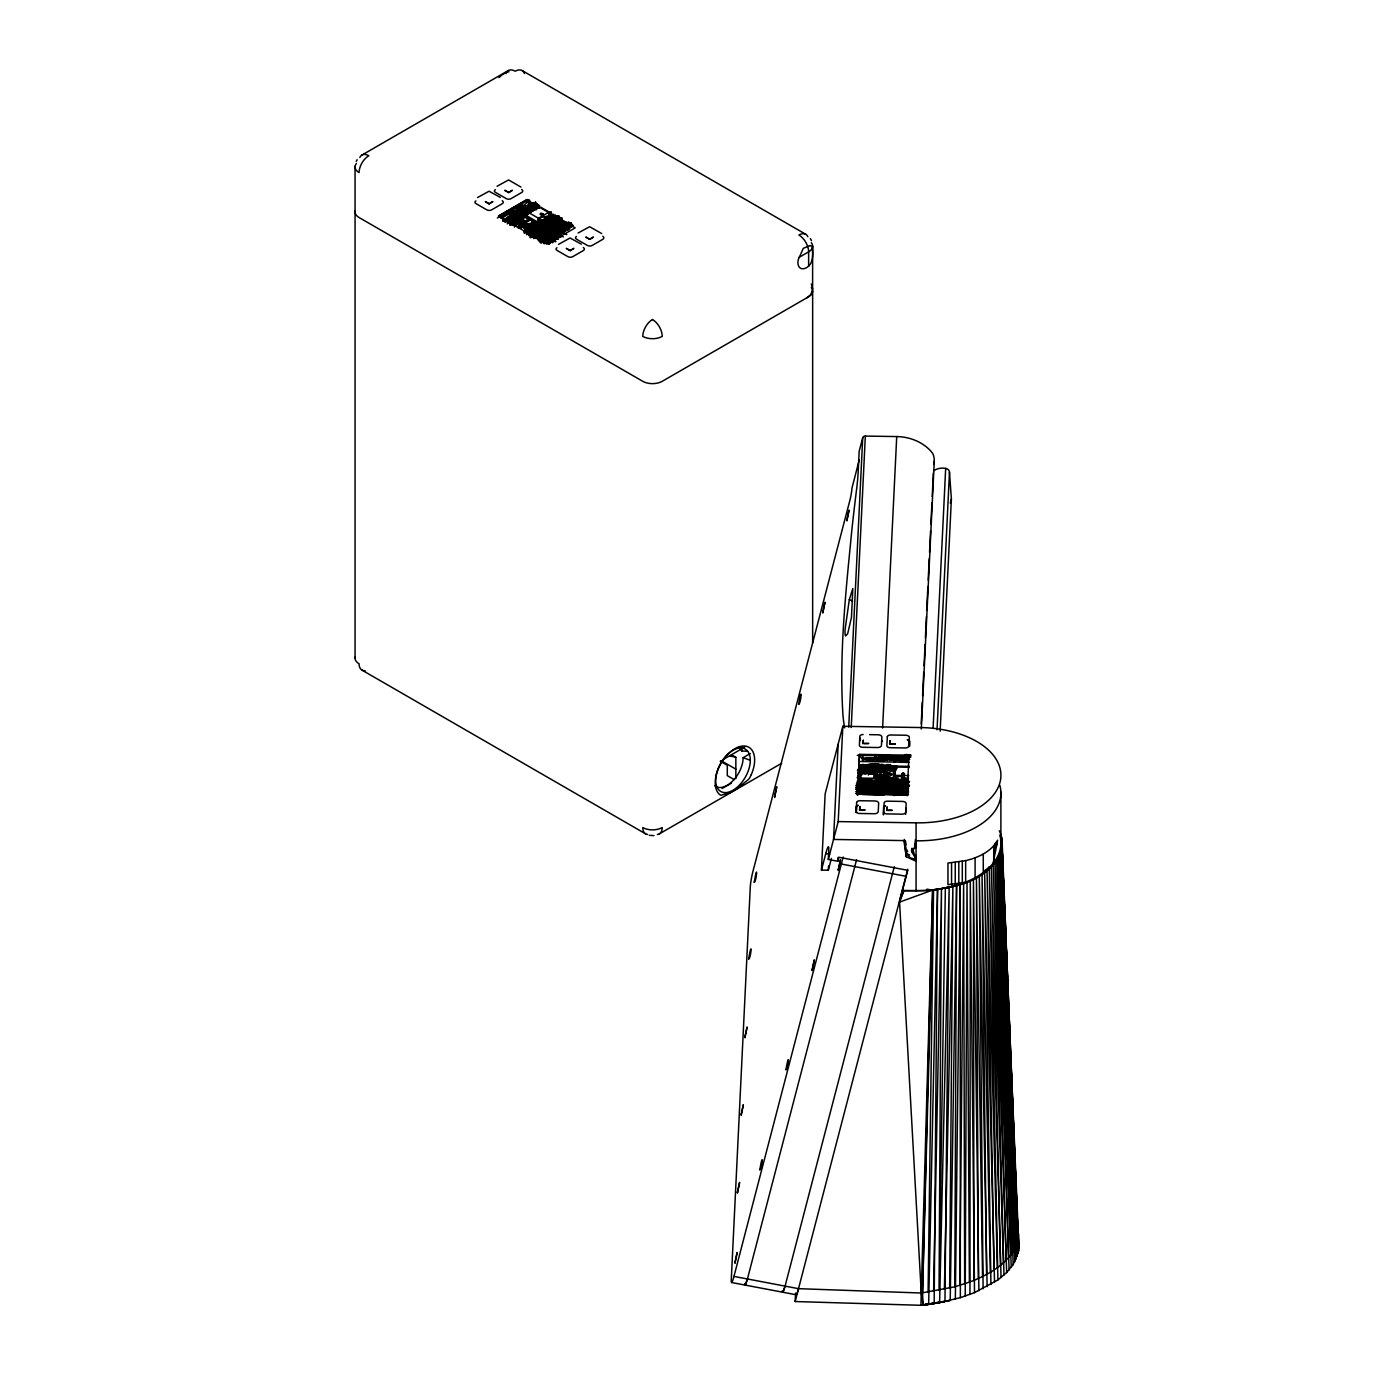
<?xml version="1.0" encoding="UTF-8"?>
<svg xmlns="http://www.w3.org/2000/svg" width="1374" height="1374" viewBox="0 0 1374 1374"><rect width="100%" height="100%" fill="white"/><g stroke="black" fill="none" stroke-linecap="round" stroke-linejoin="round"><path stroke-width="1.5" d="M549.274 216.285L538.436 222.502L538.436 218.243L549.136 212.06L551.077 215.237L550.699 216.989L538.436 222.502L538.041 224.305L526.328 217.539L528.269 212.369L538.436 218.243L549.274 215.666M550.665 211.854L550.665 217.298L533.146 227.5L533.112 226.607L535.534 225.199L539.261 227.363L536.942 229.716L539.329 228.307L537.869 227.912M551.335 215.598L551.352 211.974M559.665 217.384L559.647 223.773L534.108 238.286M735.846 778.663L735.846 757.263L731.466 754.738M860.055 775.571L859.969 782.304L860.261 773.218L875.633 773.459L875.496 781.823M795.58 1293.089L795.168 1301.539L920.924 1305.3L939.61 1302.707L960.357 1297.64L960.151 884.719C982.736 878.948 1011.35 856.912 999.345 830.789M513.275 223.928L515.044 225.027M560.901 219.514L560.884 224.082L542.112 234.902L539.501 234.902L541.219 233.803M562.138 221.661L562.121 224.374C556.247 231.072 537.56 235.366 534.039 238.063M969.941 1294.411L970.284 880.889L974.51 1292.625L960.357 1297.64M513.928 224.065L512.794 224.512L513.979 223.447M524.559 224.477C524.92 224.993 521.244 218.775 521.57 219.153C532.786 231.382 516.092 218.432 512.88 225.078M532.683 224.924L531.635 226.057L530.433 225.405L532.683 225.147M886.282 773.012L895.659 769.749L879.034 770.11L881.971 769.406C891.554 771.759 882.383 782.665 883.722 769.423L884.822 769.44L884.701 775.468L877.007 771.93L884.701 771.879L884.822 769.44L883.722 769.423L876.011 769.303L877.127 769.32L877.007 771.862L877.127 769.32L876.028 769.303L875.908 775.331C879.875 774.764 873.967 770.866 877.127 769.32M859.214 460.032L851.983 488.062A9.463 0.927 -79.3 0 1 849.75 500.909L752.9 871.545A11.267 1.099 -79.3 0 0 750.29 886.831L731.226 1280.74A15.062 1.477 -79.3 0 0 733.956 1276.412L798.534 1288.675L921.267 1293.02L954.793 1286.82L956.579 885.801L960.151 884.719L955.342 1299.083M533.095 231.158C542.026 227.586 524.593 234.559 532.099 227.826L535.345 229.767M885.921 775.64L874.757 776.293L877.574 776.327L878.175 775.142L874.259 775.091L875.066 772.686M965.218 1296.077L967.021 882.263L969.391 1282.131L954.793 1286.82M868.334 775.056L869.553 769.217L860.742 769.079L860.639 775.091L860.622 771.621C872.421 776.07 866.221 765.85 876.509 768.942L869.519 768.856L869.072 769.955L876.698 770.385L875.856 768.564L876.749 767.293L876.681 770.299L870.103 771.192M876.681 770.161L875.925 767.31L879.497 769.011L894.285 769.096M884.1 780.466L886.951 780.501L871.683 781.789L895.865 779.522L881.627 780.415L889.94 780.552L889.613 782.132L908.523 782.493L871.734 781.943M886.642 783.815L889.923 783.97L886.642 783.747L889.94 783.815L890.043 781.566M930.473 890.146L932.207 889.768C937.824 889.631 956.51 886.058 965.664 882.125A82.543 47.661 0 0 0 991.976 864.641L993.728 862.529A82.543 47.661 0 0 0 999.757 835.083M932.207 890.06L936.175 889.339M936.175 889.613L951.564 886.522M951.564 886.711L964.17 882.572L962.298 883.413A82.543 47.661 0 0 1 947.82 887.587L947.82 887.398M958.812 884.616L955.239 885.715M513.017 222.176L513.584 220.183L515.095 221.111L515.095 222.794L512.536 224.288L510.458 223.756L510.458 221.97L512.554 222.519C511.506 227.071 518.187 220.269 511.935 224.615L511.042 221.626L515.095 222.794M560.283 223.962L560.334 217.504M869.433 771.656L860.622 771.621L868.334 771.776L860.622 771.621L860.742 769.079L869.553 769.217C864.555 772.016 875.152 773.184 877.351 770.848M861.395 775.279C851.674 774.18 874.036 765.782 866.135 764.717L865.895 770.11L870.292 770.196L870.36 767.207L869.553 772.686M886.762 780.312L890.06 780.243L889.94 782.888L886.642 782.94L895.006 784.107C899.815 777.959 897.703 791.252 894.989 784.502C891.52 785.344 879.12 784.314 881.026 784.193L884.324 784.245L884.324 783.232L857.359 782.733M889.734 785.018L886.316 784.588L886.574 783.472L889.905 783.386L889.905 784.262L886.608 783.335L889.905 783.3L886.711 780.587L889.94 780.552M894.526 795.58L895.401 778.732L895.556 785.636L897.617 785.67L898.115 778.783L897.737 781.085M920.924 1305.266L939.61 1302.707L949.159 887.638L944.951 1301.625L920.924 1305.266L934.165 1303.651L937.532 889.596L956.579 885.801L950.207 1300.422L920.924 1305.3L932.637 890.094L937.532 889.596L928.652 1304.476L920.924 1305.266L950.207 1300.422M949.657 1288.142L952.903 886.78L944.402 1289.344M959.791 1285.36L963.638 883.551L964.668 1283.797M895.625 782.167L895.831 776.757M895.556 785.636L895.659 782.596M908.162 782.356L908.214 780.14M907.939 778.938L908.094 785.825L908.197 782.785M870.292 770.161L866.719 770.11L866.771 767.259C873.555 765.627 864.796 770.728 865.946 767.139L866.719 768.444L869.467 768.495L870.36 767.207L869.227 770.196L871.992 769.217L869.107 769.2M874.86 770.385L876.698 770.385L875.856 768.564L879.497 767.327L880.27 770.333L880.322 769.062M877.007 771.93L883.602 771.879L875.908 771.741L884.701 771.879L884.701 775.468L875.908 775.348L883.602 775.314M528.389 200.175L528.612 212.111M556.934 216.13L552.571 217.985L552.76 214.258M886.762 780.209C896.398 782.201 881.387 778.457 886.625 784.142M928.103 1292.195L933.547 890.026L922.538 1292.882L923.088 1305.163L921.267 1293.02L899.558 902.1L903.852 890.747L926.677 890.455L926.986 889.167L932.379 890.197L926.711 890.3M542.764 214.567L541.631 214.911C537.286 213.022 545.392 212.712 542.146 214.859C537.612 213.451 544.156 214.018 542.988 213.743M870.292 770.196L870.36 767.207L866.719 769.99L865.946 768.839M945.346 888.411L939.06 1290.426L941.465 889.064L933.616 1291.371M879.497 767.448L876.749 767.431L880.322 767.362L880.27 768.547L875.856 768.478L875.925 767.31L876.749 769.062L874.688 768.908L876.509 768.942M883.722 769.474L877.11 769.492L884.822 769.44L876.028 769.354M527.805 221.197C524.318 218.483 525.074 224.117 526.723 221.695M562.808 221.781L562.756 224.563L542.644 236.122C532.58 235.933 538.247 236.672 539.415 234.027C535.826 232.704 540.102 232.773 538.368 232M869.536 767.19L866.771 767.259M897.617 785.67L897.892 776.791M879.446 768.53L880.322 767.362L876.681 768.616L879.446 770.196M884.461 780.312L884.324 784.245L881.026 784.193L881.181 780.982C891.795 781.84 873.417 780.604 884.478 780.243L884.478 781.205M881.541 782.046C877.316 779.402 890.61 781.274 881.181 780.192M884.822 772.927L883.722 772.944M922.538 1292.882L932.637 890.094L899.558 902.1M869.089 771.072L876.99 771.192L868.969 771.089L869.107 770.093L877.11 770.075M876.2 771.844L868.712 771.243L874.242 771.158L874.259 769.251M886.488 782.167L886.23 783.008L886.282 782.098M891.091 768.392L892.756 767.654L893.203 768.684A2.576 1.494 0 0 1 891.451 768.65L892.688 768.513M881.919 770.127C884.169 760.509 868.299 764.27 864.04 765.455C860.948 770.505 870.446 770.728 864.246 769.852M812.652 246.238L812.601 289.983L810.815 294.603L806.693 297.918M869.862 774.249L875.633 773.459L875.393 778.302L860.038 778.062L859.677 781.858L859.849 776.379L859.506 781.669M895.59 783.695L897.703 783.627M898.167 785.98L895.127 786.065L907.51 785.31M895.59 769.99L891.039 768.959L892.602 769.938M512.536 224.288C516.967 224.563 512.622 217.212 512.966 222.21C517.912 219.771 512.382 225.439 515.868 224.563M858.939 783.094L881.009 783.42L881.146 780.535L884.358 780.501M831.407 858.475L828.316 870.223L821.446 870.12L825.139 793.88L842.829 726.296L920.666 727.55A82.543 47.661 0 0 1 1000.89 776.516A82.543 47.661 0 0 1 916.063 822.837L838.209 821.583L828.316 859.437L837.865 861.258L838.896 857.256L907.785 870.326L900.107 899.043M828.316 859.437L828.78 849.905A16.505 1.614 -79.2 0 0 825.791 853.512L821.446 870.12M828.316 870.223L828.539 865.929M838.157 744.158L833.537 839.445L904.831 840.596L906.393 851.811A10.769 8.794 2.8 0 0 911.134 858.2L914.775 859.059L915.393 855.006M838.209 821.583L842.829 726.296M837.865 861.258L838.037 857.445M848.72 727.104L862.717 437.756A2.662 2.181 2.8 0 1 865.328 436.073L896.724 436.571A42.525 34.711 2.8 0 1 932.688 453.386A23.547 19.219 2.8 0 1 933.788 464.395M851.227 727.55L865.328 436.073M855.83 812.36L856.088 807.019A3.744 2.164 0 0 1 858.046 805.181M856.414 812.481L856.689 807.139A3.401 1.958 0 0 1 858.08 805.611M857.033 794.189L857.204 790.359M908.987 756.061L908.987 755.168L859.489 754.36L857.428 795.082L857.565 794.069L907.063 794.859M857.84 795.031L859.489 754.36M859.763 776.413L859.592 781.823L860.261 773.218L866.032 774.197M861.859 769.096L860.742 769.062L861.859 769.096L861.738 775.073M893.083 756.404L863.559 758.774L863.49 759.959L862.116 759.942M871.597 782.218L858.183 781.72L861.069 780.14M866.582 758.809L866.513 760.011L883.465 760.354A6.99 4.036 0 0 0 888.686 758.465L888.944 758.379A7.282 4.208 0 0 0 894.199 760.526L895.024 760.578M867.904 760.028L867.286 758.122L862.202 758.585M868.523 784.52C866.736 785.567 868.677 783.025 868.282 784.898M869.673 771.587C869.364 770.127 872.593 774.369 877.66 770.694L870.206 771.278M869.914 768.032L869.536 768.959M856.964 789.019L874.894 788.796L869.708 787.8L874.98 787.268M907.853 792.661L878.467 792.197C877.539 791.561 871.168 786.529 870.292 789.5A2.679 1.546 0 0 1 868.368 788.332L870.446 786.426L875.496 786.529M870.618 788.745L856.844 789.019C880.322 788.882 880.803 787.319 889.442 789.054M870.704 785.876L871.751 790.153M908.197 787.182L872.232 786.873C869.811 792.214 888.325 785.773 868.883 788.813M873.83 782.218L858.355 782.751M874.929 758.946L875.083 755.528M874.207 785.619L875.238 790.205M875.616 758.963L875.788 755.545M860.261 773.218L859.815 780.655L875.599 780.896L875.633 773.459M876.784 758.98L876.715 760.372L884.684 760.492M881.232 779.642L878.862 780.02L878.913 778.869A2.009 1.168 0 0 0 877.471 777.787L877.488 780.003L894.457 780.398L894.319 769.474A2.078 1.202 0 0 1 895.968 768.564L883.293 769.062L883.568 764.494M877.368 786.787C877.385 783.901 879.583 788.676 878.398 785.688M878.69 789.5L877.625 788.831L908.128 790.394M879.583 774.575L877.574 776.327M882.606 728.065L896.724 436.571M880.854 786.838L881.198 785.722L893.547 785.842A1.992 1.151 0 0 0 894.594 786.821L884.238 786.667M881.953 769.492L895.659 769.749M897.016 768.221L864.71 768.753L877.952 766.864L879.12 765.163L882.194 764.545L882.074 766.898L864.71 768.753L873.022 766.761L896.552 767.053L882.074 766.898L894.886 766.314M883.619 779.144L882.142 779.127L884.495 779.298L884.598 778.354L882.606 779.298L882.297 778.302M881.868 786.048L881.953 784.966M884.255 777.718L882.056 778.01L884.65 777.804L882.177 777.134L883.551 777.134M883.534 777.375L882.142 777.856L884.633 778.423M883.259 814.593L883.602 807.448A3.744 2.164 0 0 1 885.148 805.765M857.187 782.905L884.616 783.764L883.877 784.983L857.273 785.086L883.877 784.983M907.802 790.067L884.392 788.848M884.701 785.773C883.259 786.958 886.814 787.027 885.388 785.791M883.568 814.696L884.117 802.983A3.229 1.855 0 0 1 887.432 801.179L902.46 801.42A3.813 2.198 0 0 1 906.153 803.687L905.758 812.068A3.727 2.147 0 0 1 901.928 814.164L887.02 813.923A3.418 1.975 0 0 1 883.688 811.897M857.239 787.628L869.708 787.8L855.882 787.508L888.549 787.714L888.875 788.796L889.94 787.474L887.106 789.019L906.651 787.972L887.192 787.422L887.106 789.019L907.51 789.277L884.633 789.311L907.63 789.672M887.467 760.475L888.892 759.032M887.449 757.641L888.755 757.04L886.505 757.675L886.213 756.748L888.154 757.744M887.844 786.958L888.171 786.151M888.841 777.581C892.138 778.783 885.646 776.619 888.428 777.564C885.56 779.092 890.507 777.22 887.484 778.268M888.858 786.151L889.218 786.976M889.51 779.127L887.381 779.47L887.364 778.508L889.321 779.522M887.449 778.062L889.579 777.581M889.631 773.596L888.377 773.425C889.425 772.549 889.682 775.468 888.308 774.489L889.476 774.421M890.472 773.596C890.455 772.411 892.516 775.056 890.215 774.541L891.554 773.648M891.056 759.204L891.005 760.389L889.631 760.372C888.892 757.126 896.398 757.332 895.401 760.457M908.266 789.81L889.854 789.037L889.94 787.474L888.926 787.766M891.056 768.049L892.705 767.894M908.54 788.178L872.232 786.873L906.892 787.268L857.256 786.667M893.924 762.433L893.993 761.23L895.367 761.849M894.079 759.255L894.027 760.44L908.283 760.784M894.457 781.548C891.966 772.463 894.646 761.969 894.371 781.6M908.214 781.256L894.131 780.982L894.594 769.577L895.934 767.07L909.176 767.293M894.131 780.982L894.594 769.577M894.113 795.494L895.109 774.833M898.115 778.783L898.064 781.085L895.676 781.067M899.901 782.476L899.609 785.928A1.992 1.151 0 0 1 898.476 786.89M901.104 762.536L901.258 759.358M902.426 759.375L902.598 755.958M904.367 780.672C905.844 777.701 899.936 783.214 902.1 776.86M901.636 780.621L901.67 778.835M903.113 759.393L903.285 755.975M904.144 762.587L904.281 759.41L863.559 758.774L893.34 756.421M904.075 780.003L904.161 776.894M904.401 778.886L901.636 779.505M904.521 774.129C900.52 771.501 903.457 775.915 903.92 774.627L902.186 774.266M905.758 762.501L906.153 754.412M906.445 762.587L906.823 754.515M906.136 785.275L909.571 785.327L898.235 785.842L906.205 783.695L906.067 782.579M908.643 745.876L908.849 741.685A3.693 2.13 0 0 0 907.475 739.985M905.603 814.404L905.895 808.118M907.063 795.769L908.987 755.168M909.691 746.168L909.88 741.977A4.328 2.508 0 0 0 907.321 739.624M908.283 780.071L908.369 776.945M916.218 858.029L916.063 861.206L906.273 856.758L904.35 839.428M915.239 858.235C915.445 854.697 909.64 852.962 912.027 848.256L912.508 850.214M913.71 855.143L913.865 851.914M911.872 851.485L914.655 847.277L915.393 839.617M914.655 847.277L915.393 843.791M921.233 723.737L922.28 702.303M922.589 695.862L923.723 672.298M924.049 665.858L925.08 644.423M925.389 638L926.419 616.565M926.729 610.142L927.879 586.561M928.189 580.137L929.219 558.703M929.545 552.262L930.576 530.828M930.885 524.404L931.916 502.97M932.225 496.546L933.375 472.965M921.319 728.993L934.286 461.08M916.218 840.94L916.063 847.449A5.462 4.448 2.8 0 0 912.714 851.502A5.462 4.448 2.8 0 0 916.063 855.659M933.101 728.151L945.673 468.397A13.809 11.267 2.8 0 0 933.839 470.664M937.034 729.714L949.486 472.106A4.843 3.95 2.8 0 0 945.673 468.397M940.142 731.071L951.375 499.002L949.486 472.106M564.474 224.769L564.542 223.636M907.836 760.904L908.162 754.91M899.764 761.849L901.104 758.414M879.137 769.217L879.257 766.881M858.286 777.117L858.836 769.406L895.539 770.213M528.509 227.723C530.467 225.456 524.851 228.719 528.647 227.414M543.4 222.33L547.968 225.422A1.992 1.151 0 0 1 548.398 226.555L530.845 236.792M557.157 238.733A4.826 2.782 0 0 1 557.157 238.355C562.121 232.584 545.392 240.261 555.285 241.549M880.545 782.871L884.942 782.167L884.684 783.008M890.232 782.218L908.661 782.51L889.871 782.115M869.708 771.037L868.66 771.106L871.837 771.123L871.94 770.024L876.612 770.762M857.926 772.343L862.941 768.839L862.683 765.782A3.452 1.992 0 0 1 863.164 764.442M891.571 768.1L891.039 768.324M879.12 765.163L878.072 764.494L882.194 764.545L882.022 766.932L879.068 766.297L878.072 764.494L877.952 766.864C871.855 766.211 866.393 764.184 864.521 764.717M875.702 777.632L875.856 775.812L875.599 780.896L859.695 778.268M883.602 771.982L884.701 771.965L875.891 771.862M969.391 1282.131C992.045 1273.767 1022.977 1255.973 1017.55 1227.429L1018.684 1250.838L1013.17 1264.63L1006.661 1272.53L997.919 1279.933L974.51 1292.625M893.22 784.125L894.405 783.678L893.34 784.228M510.63 223.464C509.565 222.416 511.162 222.021 507.83 221.884M526.929 232.601L526.946 230.884M533.662 238.131C539.329 231.313 535.929 240.879 538.024 233.735L537.887 232.292M843.155 857.033L733.956 1276.412M856.62 859.592L747.422 1278.971L745.103 1285.068L744.708 1284.106M894.285 866.736L785.086 1286.116L782.768 1292.213L782.373 1291.251M907.733 869.278L795.168 1301.539M533.747 237.908C536.77 236.311 530.639 237.822 533.318 235.366L534.606 234.507M540.274 214.275L540.858 213.245M859.695 772.48L864.298 769.114L859.798 772.446M993.093 863.301L997.644 840.167L993.728 845.731A82.096 46.75 14.6 0 1 983.269 853.993A83.093 47.317 14.6 0 1 975.093 857.788A83.9 47.781 14.6 0 1 965.664 860.622L947.957 863.027L947.957 884.667L964.891 882.417M533.421 234.868C532.322 235.675 534.555 239.334 542.043 237.17L566.432 221.987M535.413 233.717L535.551 235.194L535.894 233.425M540.36 230.866C543.864 232.927 538.453 235.916 540.497 232.309L540.841 230.574L541.459 231.794M542.816 229.441L542.97 230.918L543.314 229.149M849.321 599.562L845.096 629.429A36.274 3.538 -79.3 0 0 845.542 635.956L847.655 633.775L851.451 617.493L852.842 588.519L849.321 599.562L852.653 601.056M538.333 232.361L545.65 228.136A1.992 1.151 0 0 1 543.692 227.895L534.864 233.099L532.236 232.927L535.963 230.798L529.076 235.607L540.068 228.771L538.848 227.912L536.444 229.389L533.696 227.74L537.062 227.912M901.808 773.923L904.47 773.442L902.89 774.73M532.116 227.895L531.532 228.376C524.095 232.412 536.65 224.941 529.78 229.149L534.933 229.424L532.597 230.763M873.486 766.744C876.337 765.833 874.07 763.326 877.952 766.864L879.068 766.864L864.71 768.753M552.606 242.82L548.827 240.587L548.466 238.063L569.523 226.624C578.145 222.141 560.266 230.849 572.924 225.353L540.514 242.477M862.717 437.756L859.162 451.359L858.132 472.587A62.483 6.114 -79.3 0 1 857.479 481.347L856.689 488.474A500.291 48.897 -79.3 0 0 851.949 529.024C845.92 590.768 839.016 652.959 842.949 715.064A502.3 49.086 -79.3 0 0 844.649 727.877M950.293 503.142L951.375 499.002M809.99 245.568L811.828 246.255A12.297 1.305 34.3 0 1 812.343 246.839C812.876 253.314 813.82 263.55 806.693 267.587A12.383 7.145 -60 0 1 798.225 259.738L803.275 248.35L809.904 245.585M529.711 200.398L530.57 212.111M532.013 236.568L557.518 222.846L555.577 221.489M566.311 223.515L568.819 223.155L540.446 238.99M559.819 236.86L561.76 231.691L566.844 234.628M532.116 228.702L533.37 227.895M539.329 227.5L536.427 228.513L538.745 227.071L533.696 226.933L535.946 225.439M862.924 756.267L862.838 760.269A5.015 2.903 0 0 0 862.958 760.629M511.076 223.327L511.076 221.764L513.034 220.613C510.252 224.374 515.01 225.061 514.443 221.437L513 220.51L514.511 221.437L533.473 210.411M532.219 231.193L526.757 234.422C531.171 227.62 531.961 234.473 535.963 231.364M865.981 783.369L865.173 784.485L866.479 784.554M523.511 228.136L524.507 224.735C529.591 221.334 517.139 228.84 525.452 223.653L520.626 227.036M539.432 241.085L568.733 223.223M870.36 786.993L870.721 785.55M529.935 225.13L530.124 224.391C533.833 222.76 528.492 226.263 530.124 224.391M526.482 214.808L530.003 212.747L512.691 224.34L510.458 221.97L511.935 222.811L511.935 224.615L521.519 219.187L516.229 222.451M541.373 242.975L571.704 226.367L543.469 242.58L570.863 226.727L569.523 226.624L570.794 225.783L567.909 226.281L540.514 242.734M521.656 227.534L526.534 224.718L526.809 223.395L523.906 221.626L519.097 224.202L515.284 222.811L518.324 224.477L524.628 221.008L519.097 224.134L519.183 227.603C526.242 226.263 526.414 215.22 518.41 224.58L518.41 228.05M523.752 224.786L519.097 227.466L519.132 224.031L523.683 221.369M537.406 234.319L538.316 235.091L537.217 235.847C536.908 234.971 539.175 233.013 536.942 234.559M539.879 232.893L542.129 233.254L539.69 233.563L540.892 232.292L539.415 233.133M559.098 217.968L559.063 223.636L543.262 232.773C538.78 227.826 556.161 226.624 556.625 222.914L557.621 222.468L545.203 231.622L543.262 230.523L531.601 237.238M533.49 238.595L545.031 231.725L534.434 238.252C551.197 229.887 543.108 228.29 531.978 237.393L533.078 236.586M507.264 223.893L512.004 219.685L535.912 205.671L509.084 221.403L507.693 219.737L509.084 218.019L535.98 202.287L505.031 220.338M505.89 221.935L504.825 221.437L509.084 221.403C513.223 218.26 505.58 218.414 504.808 221.077M560.695 236.689L524.731 215.821L529.746 212.712L526.397 214.791M527.513 233.666L526.534 233.099L528.526 229.303L537.32 222.588M560.626 218.14L553.928 222.279L561.382 218.088C561.674 222.33 545.856 223.859 551.489 218.895L527.788 232.223L554.392 216.766L557.535 216.319M530.845 230.231L527.736 232.069L554.392 216.766L532.408 229.321L534.572 228.015L532.425 227.002L537.44 223.567L523.631 216.336A2.078 1.202 0 0 1 523.631 215.014L538.986 206.186L539.192 208.333M531.394 231.261L530.295 230.712L531.206 231.244M526.534 234.233L529.162 232.361L526.809 231.485L527.582 231.948L528.526 229.303L555.611 215.357L532.408 228.754M534.297 229.458L533.146 229.063L534.074 229.595M535.293 228.96L534.194 228.393L535.379 228.908M538.161 227.311L537.062 226.744L537.973 227.294M561.296 218.208L555.766 221.369L552.468 218.895L541.253 224.804M548.226 213.726L552.348 215.838C548.93 216.079 554.409 220.407 550.132 219.685M544.104 243.645L569.42 228.668M567.479 229.595L564.302 231.261M908.042 780.827L894.131 779.281L895.934 767.07L894.594 770.299M528.44 220.836L527.393 221.489L528.526 220.819M532.597 202.802L529.625 210.737L535.345 203.816M532.494 203.077L529.625 210.737L535.07 203.094M522.532 222.124L524.868 215.958L515.027 221.454L520.368 221.523M532.683 236.998L534.194 236.723M535.551 235.16L534.469 235.985M535.448 225.25L533.112 227.431M536.976 229.698L533.129 226.555M865.277 781.497L863.233 782.837M857.616 773.27L864.452 766.211L871.751 766.486L858.681 764.974M864.83 765.198C863.37 767.602 867.767 764.459 871.511 764.803L866.135 764.717M868.591 766.932L875.599 766.555L867.423 765.095L871.7 765.404M880.648 765.009L882.194 764.545L880.562 766.486L877.952 766.864L874.036 764.545L870.171 766.658L878.776 765.284M857.05 789.088L881.507 788.899L857.187 789.088L872.198 787.542L856.603 787.113M857.565 782.081L876.681 782.253C878.072 780.707 879.738 782.802 876.784 783.06M907.475 789.277L887.106 789.019L887.862 787.869M514.408 225.267L515.216 224.804L513.412 225.078M532.597 203.369L529.625 210.737L535.448 202.03M532.442 231.09L529.196 231.09L527.187 229.08L537.457 223.773M900.314 899.214L903.852 890.747L902.546 889.665M523.185 216.817L509.72 225.113M886.264 756.061L887.243 756.164C883.671 755.391 893.186 757.091 886.367 756.026L888.119 756.026M356.227 161.428L357.12 159.727M548.192 220.407C547.642 230.54 565.109 209.758 547.968 225.422L555.68 219.634L557.037 219.943L557.02 216.233M526.328 216.422L528.269 212.369M559.819 235.727L561.76 231.691M888.6 773.682L888.566 774.266M535.74 236.723L534.28 237.599L542.043 237.17C532.906 239.591 535.894 234.044 534.744 237.273M529.814 235.263L532.236 231.794L528.578 233.941M529.729 235.418L530.639 231.485L532.013 231.485L526.62 234.628M520.952 215.529L519.664 216.285L520.883 215.546C517.964 219.05 523.872 214.825 519.939 215.993M527.668 226.47L526.74 225.662L525.126 226.624L527.736 226.178L526.294 227.277L526.07 226.384M514.597 224.958L513.979 224.993M542.85 223.928L541.064 225.078L553.43 222.159L549.257 222.966L547.968 225.422L549.068 220.75L555.68 219.634L549.257 222.966L544.791 227.363L561.331 217.796M552.348 215.838L550.424 216.937L549.205 215.976L548.982 217.229L550.424 218.071L552.348 215.838L552.571 217.727L554.392 216.766L552.554 217.813L556.144 215.666L554.804 216.319M564.611 221.386L545.203 231.622L556.625 222.914L544.482 230.111L557.621 222.468L554.632 223L531.291 236.38L554.632 223L553.293 222.073M546.217 243.524L548.707 240.398L547.883 242.288L563.495 232.069L544.19 243.576M548.741 243.851L553.482 239.746L555.714 241.549C552.743 235.023 540.051 248.728 552.176 239.763L557.157 238.355M549.153 243.748L558.479 236.5L552.09 239.66L558.342 236.706M566.912 223.309L538.282 239.711M571.103 226.59L573.044 225.456M915.307 855.367L914.311 856.054M528.561 227.672L527.513 227.74M530.896 224.409L531.24 224.151M523.185 217.04L525.658 216.165L510.87 224.786M529.248 212.867L514.821 221.369L511.952 219.737L509.084 221.403L504.378 221.351M869.141 771.02L871.288 770.333M542.885 231.158L544.739 231.382L559.098 223.567L534.623 238.046M859.506 780.054L859.695 776.482M553.43 222.159L549.119 222.451L553.43 222.159L549.36 222.88L555.68 219.634L548.965 222.416L553.43 222.159C542.627 224.632 555.663 215.598 558.96 216.147L553.653 222.245L558.376 218.002M502.42 74.66L506.783 71.98A13.757 7.935 60 0 1 515.216 71.225A13.757 7.935 -60 0 1 523.649 71.98M510.527 225.147L511.626 223.412M878.69 765.713L877.952 766.864L873.933 766.658M503.313 219.222L502.729 217.59L508.088 214.55L513.55 214.31M872.524 766.366L866.067 766.314L859.3 772.583L864.486 768.822M540.841 230.574L543.262 232.773L559.098 223.567L544.156 231.897L543.262 230.523L541.304 231.656L543.262 232.773L542.575 232.086M548.827 240.587L547.591 241.944L558.376 236.397L553.653 239.11M549.257 222.966L546.904 225.937L543.589 224.014L548.329 222.691L550.665 220.544C550.235 221.97 542.335 230.523 547.058 226.057L545.323 227.363M525.744 222.193L524.799 221.643M857.565 770.196L861.069 765.249M540.532 226.195L541.974 226.109L540.669 226.109M550.132 220.252L548.484 222.519L550.665 220.544M857.977 770.179L861.653 765.232M865.895 768.324L866.719 769.99L871.356 768.822M877.505 768.77L878.759 768.719M878.57 775.537L882.005 775.589M530.416 228.17C533.524 227.844 525.692 229.527 529.694 230.334L531.394 228.17L535.963 230.798L533.456 232.464L536.118 230.935L533.988 232.464L539.879 229.063M536.032 226.401C543.417 227.277 531.978 231.399 538.78 228.067L537.148 230.059L535.98 229.046L533.473 230.471M512.983 222.64L514.374 223.275L516.092 222.09M520.54 216.336L519.681 216.491L520.746 215.873M863.679 765.009L858.492 771.089L863.799 765.026M509.874 220.905L506.164 219.72L509.084 218.019L512.004 219.685L536.032 205.877M857.445 770.591L862.838 764.322M549.686 221.111L544.465 223.395M868.402 784.159C867.647 784.52 868.231 782.304 868.523 784.262M887.552 788.264L888.119 788.779M872.868 773.648L871.631 773.665L871.786 772.102L874.19 772.016L874.122 773.699L868.471 773.631M878.776 766.022L874.328 766.52M872.404 758.74L873.589 757.984M498.951 77.597L499.896 76.652M857.788 773.356L864.778 766.366M902.168 761.488L904.281 759.41M875.925 778.629L875.805 776.619L875.994 781.926M548.037 241.687L558.359 235.263L560.832 237.255L558.222 235.143L563.237 232.034L547.745 241.772L558.359 234.714L544.19 242.666M568.029 228.96L568.097 230.042M871.82 765.301L874.036 764.545L869.141 764.545M859.145 772.72L865.586 766.623L858.235 773.493M534.194 202.94L521.708 207.474L502.781 220.922L521.708 207.474L529.059 200.552M520.746 217.058L522.086 216.165A2.576 1.494 0 0 1 520.832 216.903L520.351 217.144M515.37 223.928L512.554 223.962M529.917 225.061L530.261 224.134M520.677 227.929L524.507 224.735L536.581 222.674M556.71 221.935L530.33 237.547L562.155 219.857L530.45 236.706M567.582 222.794L571.309 223.275L567.857 222.846M548.518 243.782L553.172 239.66L548.518 242.219M521.364 227.483L524.507 224.735M552.657 217.676L554.066 216.749L552.726 217.47L553.911 216.68L552.726 217.281L553.67 214.241L553.911 216.233M525.04 229.2L534.692 220.836M553.653 239.746L548.913 243.816L553.808 239.711M549.016 240.742L547.883 241.721L558.376 236.397L553.482 239.11L557.689 238.681M875.324 787.371L871.477 787.182C874.843 785.516 874.207 789.792 871.769 788.624L875.925 787.937L856.964 786.941L906.479 787.731M875.702 788.436L880.768 791.527C868.952 785.018 877.471 791.149 879.308 787.766C866.547 788.367 909.348 794.155 908.506 791.115M521.673 216.01L520.265 217.006L521.399 215.787M552.726 217.281L553.825 216.611M570.227 226.676L543.417 242.459M524.679 231.124L527.358 228.908L521.45 225.491L517.826 227.586M535.86 233.786L536.891 233.185M866.942 770.179L864.298 769.99L867.149 769.921M871.734 788.401L874.207 789.603L871.734 788.401L874.207 787.525M880.528 791.905L875.255 787.663L872.078 788.487L873.28 788.332M882.829 790.703L877.024 787.542L878.828 787.422M499.981 76.566L501.647 75.244M554.701 216.68L527.788 232.223M553.482 239.11L558.359 235.263L548.621 241.858L553.018 239.471M518.685 227.655L521.45 225.491L521.45 227.792M876.011 764.545L873.658 764.889L877.763 768.169L868.626 768.066M536.822 236.5L541.768 233.614M515.954 222.502L514.374 223.275L521.57 219.153M562.155 219.977L544.482 230.111L556.625 222.914L545.203 231.622L562.859 220.544M542.387 237.53L534.692 237.565L535.86 236.689M537.045 222.983L528.458 229.458L530.896 228.05M530.999 227.002L529.54 227.552M527.187 220.304L527.393 221.489M560.644 219.101L530.33 237.547L556.144 222.365L531.103 237.049M882.314 787.474L879.051 788.59L882.245 788.813M534.469 203.61L512.004 219.685L537.354 204.52M888.72 755.288L886.264 755.717L888.6 755.288M534.744 203.661L512.004 219.685L537.32 204.4M538.35 229.905L536.118 231.244M531.068 236.465L532.133 235.933M535.07 203.558L512.004 219.685L537.045 204.451M535.276 203.472L512.004 219.685L535.791 205.104M508.208 217.418L515.508 220.664L523.803 214.894M541.253 225.37L543.365 223.928M562.206 220.166L545.203 231.622L562.584 220.201M543.812 226.332C539.759 223.017 544.946 220.716 541.116 225.233C545.942 225.954 544.791 218.981 541.562 222.073L537.904 219.685M528.664 229.733L531.171 228.084M536.118 229.475L538.625 227.826M537.165 235.727L535.843 235.401L542.438 235.727L537.165 236.139M534.812 225.731L532.425 227.294L536.015 225.525M533.73 232.498L536.118 230.935M537.629 230.179L540.068 228.771M554.186 222.245L555.972 221.094M572.151 225.199L571 226.229M538.144 205.155L509.651 223.515L538.677 205.207M505.598 221.729C502.85 222.279 512.382 217.796 505.117 221.832M528.458 229.458L530.639 228.084M532.373 227.139L534.555 225.765M509.788 223.515L538.797 205.155M525.658 223.928L519.664 227.517L525.607 224.082L536.358 222.588L525.555 228.754M566.912 223.601L538.161 240.003M552.571 217.985L554.564 216.749M537.715 223.515L528.664 229.166L532.425 227.002M558.531 238.389A3.435 1.992 0 0 1 559.355 237.255L559.544 237.135M536.805 204.228L512.004 219.685L537.286 204.125M529.213 235.469L534.417 232.223M536.873 204.228L512.004 219.685L537.062 204.211M514.254 226.882L516.487 225.508M511.042 223.395L511.025 221.661L513.034 220.613M533.146 227.5L535.448 226.092M539.381 241.103L567.651 223.739M570.863 226.16L572.511 225.147M538.883 205.894L509.84 223.636L539.158 206.152M538.78 230.78L537.217 231.742L539.003 230.677M539.243 231.759L540.24 231.141L539.553 231.656M562.189 219.96L557.518 222.279M514.443 221.437L512.519 222.605L538.763 207.268L514.563 221.317M524.679 215.666L529.471 212.747M558.17 234.988L562.962 232.069M549.978 219.806L551.489 218.895M545.495 232.515L541.974 233.477M509.737 223.756L538.591 206.306M513.137 221.729L539.639 205.808M543.245 221.094L539.364 218.844M538.745 227.998L536.444 229.389L538.78 228.067M884.392 778.01L883.637 777.821M564.096 231.536L568.681 228.754M525.126 226.624L526.74 225.662L525.143 226.59M555.817 221.3L531.875 235.229L561.331 218.26M512.742 224.185L516.143 222.227L518.41 224.58M514.116 223.258L515.954 221.953M527.358 220.08L526.087 220.699M532.099 227.826L529.299 228.96M544.018 229.853L556.453 222.914L531.377 237.376M544.156 231.897L558.411 223.481L558.411 215.855M520.265 217.006L522.086 215.958M535.19 209.415L538.745 207.319L534.898 209.518M530.192 227.311L531.085 226.796L529.763 227.449M536.478 226.573L553.825 216.319M526.654 234.507L532.064 231.33M544.482 230.111L556.779 222.88M514.099 221.42L538.763 206.959M532.064 231.656L528.458 233.769L532.236 231.794M558.222 234.834L562.739 232.189M889.236 787.886L907.287 788.951L888.875 788.796M513.378 221.781L538.677 207.01M512.554 224.46L514.718 223.206L515.576 224.391M559.355 237.255L560.575 236.551M527.393 199.505L499.81 215.581L517.809 205.224L521.708 207.474M510.372 220.046L511.952 219.737L510.063 219.17L509.823 222.811M523.717 224.804L519.08 227.5L525.607 223.773M541.785 221.935L543.486 220.956L543.245 222.21M533.971 230.214L535.98 229.046L526.809 234.319M541.923 234.009L545.066 232.189M557.226 237.994L553.962 239.66L557.844 238.973L553.962 239.66L557.397 237.65L554.048 239.574M501.939 214.361L507.504 211.132M511.197 208.985L514.907 206.856M518.599 204.709L524.164 201.48M543.486 220.956L541.562 223.189L540.343 221.094M532.562 229.183L535.07 227.74M536.478 228.445L538.745 227.139M551.627 222.245L552.606 221.678L552.606 222.794L551.627 222.245L555.405 220.046M530.467 236.38L562.155 218.019M538.385 239.557L567.307 222.777M538.282 239.608L568.836 221.884M540.617 241.137L571.481 223.258L539.673 241.566M540.497 241.996L570.176 224.769M361.929 155.073L508.328 70.538M477.517 197.547L489.041 191.226L500.308 197.375M497.062 186.263L508.603 179.942L520.952 187.07M497.336 218.002L528.921 199.762M506.199 212.781L509.909 211.476L508.449 210.634M500.05 217.453L507.109 213.382L512.313 213.348L522.704 207.354L518.994 204.589M504.224 220.836L534.383 203.421M535.465 203.987L509.702 218.844L535.568 204.245M519.681 216.491L521.33 215.529M527.187 215.014L526.877 213.897L525.538 215.89M534.606 209.535L535.997 208.676L535.894 209.827M512.794 222.348L515.044 221.008M525.538 215.804L526.877 213.897M513.859 223.893L513.326 224.237M516.074 225.783C512.605 226.882 517.826 217.813 520.815 219.806M527.633 221.609L528.767 220.956M525.607 224.082L519.664 226.985M544.533 218.672L544.533 219.788L544.533 218.672L547.281 218.019L547.281 219.153L546.234 217.693L547.281 218.019M523.734 231.004L527.358 228.908L527.461 233.116L526.586 232.618M540.102 222.348L537.904 220.802M550.905 216.113L550.905 214.997M538.041 224.305L552.296 216.079L555.148 220.956L553.052 219.153M529.299 229.767L532.889 227.603M551.026 217.075L552.125 215.976M542.318 222.348L543.932 221.678M551.18 217.229L552.812 216.56M524.473 233.237L527.668 231.382L523.889 232.687M536.049 226.298L552.949 216.766M542.764 222.932L544.224 222.09M550.665 216.817L550.819 218.054L553.104 216.972M554.066 216.749L536.324 227.002M541.116 224.941L551.713 218.81M551.97 218.483L553.43 217.642M549.926 219.96L553.499 217.865M542.61 224.889L544.619 222.983M552.039 218.706L553.688 221.798L551.472 219.771L553.688 218.621M544.808 226.916L543.434 224.769L544.825 223.739M551.592 219.995L553.756 218.81M535.98 229.355L539.312 227.431L536.976 228.771M543.537 224.941L545.135 224.271L546.268 226.075L544.757 225.078M551.713 220.218L553.997 219.136M539.123 228.067L542.524 226.092M543.812 225.216L545.272 224.374M552.005 220.613L554.151 219.256M552.159 220.802L553.619 219.96M535.345 230.677L533.009 231.914M539.604 228.342L543.005 226.384M552.331 220.956L553.791 220.115M543.64 226.229L546.268 224.941M552.52 221.111L555.148 219.823M541.511 228.359L542.764 227.637M535.345 238.372L564.542 221.506M566.569 224.014L541.322 238.595L535.585 238.372M539.158 240.845L570.931 223.086M539.501 241.206L568.183 225.181M540.016 241.927L569.076 225.851M571.636 223.807L567.445 225.542M572.477 225.508L550.115 238.423L550.047 240.21L553.293 242.099M552.176 238.904L557.209 236.002M559.029 235.109L560.369 233.219L560.678 234.336M558.548 244.332L570.073 238.011L581.339 244.16M578.093 233.03L589.618 226.727L601.76 233.597M798.895 257.47L808.633 251.854A13.757 7.935 0 0 0 812.395 247.784L812.549 247.268A13.757 7.935 0 0 0 811.244 242.717M722.621 759.856L744.725 747.078M717.022 787.01A22.585 13.036 -60 0 0 733.991 779.642A22.585 13.036 -60 0 0 743.128 757.692L750.359 753.519M722.123 788.487L731.329 783.18M659.383 833.863L781.686 763.24M529.333 224.666L530.776 223.842L529.265 224.683M519.32 227.74L523.168 225.37M541.408 241.24L570.485 224.597L541.184 241.189M881.077 765.181L882.194 764.545M530.278 237.084L561.932 219.067M544.138 229.922L556.453 222.914M543.486 242.734L572.889 226.04M554.22 216.147L555.611 215.357L554.066 216.182M512.691 224.34L514.615 223.189M514.46 226.59L516.263 225.594M535.413 209.329L539.02 207.44M525.332 228.702L536.358 222.588L524.679 228.926M548.518 241.772L553.172 239.196M859.008 771.003L862.941 768.839M525.108 228.719L536.358 222.588M884.616 783.764C869.811 783.919 870.704 790.874 856.534 787.147M884.547 779.693L886.367 779.762L884.272 779.676M907.475 785.859L906.29 786.512L907.235 787.062L869.587 786.615M866.702 783.73L865.62 783.438M542.369 229.922L545.65 228.136M557.071 222.64L562.189 219.909M554.718 215.666L535.568 226.006M879.068 766.297L874.671 766.348M881.215 783.317L870.068 786.478M882.932 794.893L883.86 794.43M555.68 219.634L548.793 222.416M868.523 774.335L874.362 773.081M557.037 222.004L562.035 219.84L557.312 222.124M883.791 774.575L886.47 773.287M859.351 793.004L862.443 794.533L880.889 794.859M515.611 224.872L515.851 225.834M506.645 72.187L508.981 71.791M504.825 220.613L505.1 219.205L524.387 208.058L524.576 206.186L520.918 204.056M518.324 224.477L519.097 224.134M556.625 222.279L562.086 219.84M902.065 773.493L903.233 772.927M880.717 779.745L879.566 781.961L881.799 783.335M866.067 766.314L871.477 766.314L867.063 766.108L868.162 765.524L867.114 764.974M874.585 787.491L877.368 787.697L875.221 788.47M878.072 787.542L879.308 787.766L878.725 788.521M881.558 787.594L882.606 787.628L879.051 788.59M885.062 787.646C887.518 787.714 881.988 787.852 885.801 787.525M857.118 777.598L860.88 776.121L858.355 775.778M530.656 230.334L529.694 230.334M885.663 775.657L895.195 779.11L876.87 778.491L884.324 775.623L895.195 779.11L877.539 778.938M550.699 240.038L550.699 238.647L569.489 227.998L569.386 229.132M553.722 218.123L558.96 216.147L553.533 218.14M872.885 782.184L857.239 782.081L863.885 782.098M875.942 783.025L858.441 782.562M886.574 783.472L883.963 783.352M897.961 782.768L895.281 782.802C915.428 780.398 908.059 786.272 898.356 783.128L907.579 783.712L906.205 783.695M890.215 774.541L891.829 773.974L890.85 774.524M524.542 225.868L522.034 225.971M521.004 216.577L520.265 216.594M885.955 779.917L884.908 779.762L886.282 779.797M873.125 764.82L874.036 764.545M869.897 787.56L868.368 788.332L870.086 787.989M507.281 211.064L508.93 212.043L507.023 212.558L510.098 212.489L517.843 209.003L514.494 206.907M506.8 212.592L508.93 212.043L506.491 212.661M506.645 212.626L508.93 212.043M879.515 766.469L874.929 766.142M892.911 769.715L893.255 769.887M857.719 777.684L861.378 777.478L858.887 777.444M865.173 784.485L865.225 783.712M889.699 778.216L888.892 777.993M890.215 783.815L886.316 784.588L890.112 784.812L886.505 784.88M886.934 786.632C883.173 786.667 888.755 786.546 885.972 786.701M520.746 219.617L523.855 221.437M541.631 214.688L542.404 214.791M553.962 239.66L557.913 238.956M871.837 771.123L874.242 771.158M873.761 786.495L871.82 786.443L907.235 787.062M886.247 755.614L888.841 755.442M875.393 778.302L859.815 780.655M875.152 776.293C884.255 779.968 893.787 774.489 883.293 769.062M500.291 216.182L499.106 215.787M883.654 778.663L884.203 778.938M883.139 779.298L883.43 779.23M509.617 220.475L506.164 219.72L507.693 219.737M567.788 223.67L571.309 223.275M874.98 776.499L884.324 775.623L873.658 776.722M856.397 789.191L870.171 787.766M857.29 781.102L861.567 780.672M876.509 779.195L895.934 777.255M653.99 835.615L649.284 835.323M888.617 773.304L889.321 773.236M877.247 786.563L878.982 786.581M880.751 786.615L882.211 787.182L881.885 785.739C873.864 784.193 891.468 784.502 880.786 784.691L884.53 784.76L880.923 784.829M905.724 755.408L909.949 755.065M877.436 770.316L869.107 770.093M881.696 784.932L857.187 785.086M903.972 755.597L910.344 755.099M908.472 759.427L863.559 758.774L894.508 756.37M904.831 755.563L911.014 755.082M888.909 774.73L889.648 774.644M909.725 759.393L863.559 758.774L910.172 755.975M908.162 758.757L863.559 758.774L910.258 755.958M906.977 788.659L889.854 789.037L906.788 788.006L889.854 789.037L908.317 788.882M856.878 788.796L869.69 788.041M908.18 758.379L863.559 758.774L909.622 756.181M908.918 782.648L858.183 781.72L859.197 781.961M534.692 237.565L542.043 237.17M857.221 788.848L869.794 788.247M897.085 766.28L882.074 766.898L897.033 767.156L882.074 766.898L896.363 766.348M536.822 235.967L542.438 235.727M896.466 766.366L882.074 766.898L896.501 767.07M738.456 747.353A22.585 13.036 -60 0 1 741.239 750.084L741.754 751.046L747.593 751.183M892.756 767.654L891.451 767.74M870.257 771.054L868.66 771.106L870.343 771.072M909.931 757.435L863.559 758.774L909.536 757.332L863.559 758.774L907.871 758.19M863.559 758.774L910.739 757.263M891.589 767.98L893.547 767.911M898.321 782.974L895.058 783.077L907.664 783.128L899.609 785.928L906.239 783.18L903.336 784.211L899.747 783.077M889.854 789.037L908.334 788.504M895.127 782.94L898.167 782.854M874.311 775.245L878.175 775.142M904.556 755.271L905.26 755.253A5.994 3.469 0 0 0 906.788 755.047M866.17 784.623L866.015 784.623M877.969 775.434L874.448 775.365L878.123 775.297M882.847 775.589L886.367 775.279L877.471 775.503M895.333 786.151L898.012 786.117M871.253 765.06L872.129 765.043M857.359 789.054L873.778 788.676M865.603 784.794L866.651 784.777L865.517 784.76M864.263 764.94L865.139 764.94M875.547 768.908L864.967 768.719L896.243 768.392M884.375 784.88L881.146 784.915L889.459 785.035L884.135 784.966M886.728 784.966L889.957 784.932M866.599 766.263L867.681 766.263M858.321 781.858L863.782 781.806L858.544 781.943M871.872 782.064L880.665 782.064M897.067 766.812L882.074 766.898L896.758 766.847M881.627 780.415L902.375 780.277M866.719 768.409L870.292 768.495M858.784 782.029L863.13 782.046M884.993 788.951L857.324 789.105L889.613 789.019M896.329 768.701L864.967 768.719L896.552 768.684M867.647 784.898L867.389 784.537M856.981 793.159L907.115 793.073M510.475 219.737L511.952 219.737L509.084 218.019L508.552 222.536M526.414 231.09L528.063 231.09L527.238 230.626M879.497 768.976L896.14 769.148L879.755 768.959M884.444 780.638L881.129 780.535L884.444 780.552L881.146 780.638L884.341 782.94M885.646 786.632L887.089 786.632M869.519 768.856L871.82 768.942M864.967 768.719L875.547 768.753M879.789 768.77L894.611 768.805M897.737 779.968L895.333 779.934L895.35 781.05L898.064 781.085M907.888 787.92L891.314 787.422M879.635 768.787L896.106 768.873M884.908 779.762L886.367 779.762M856.775 787.096L871.099 787.147M884.495 777.152L882.177 777.134L883.121 777.358M889.802 777.358L887.484 777.341L888.858 777.341M907.785 792.729L869.673 791.991L856.363 783.953M886.367 756.026L888.033 756.043M857.548 782.081L876.956 782.235M886.814 785.791L884.255 785.773L886.539 785.773M891.297 787.697L907.098 787.886M906.754 792.764L878.072 792.54L907.149 792.935M857.565 777.117L858.286 777.306M858.802 781.978L863.404 782.012M891.314 787.319L906.634 787.439M515.508 220.664L520.643 220.716M890.249 781.909L908.781 782.115L890.318 781.531M858.269 783.472L880.837 783.558M891.692 780.363L894.457 780.398M887.14 782.098L884.289 782.064L886.865 782.064M884.633 789.311L889.081 789.38M886.453 764.614L890.696 764.683M894.199 769.285L881.576 769.011M895.676 779.934L898.064 779.968L895.333 779.934M867.818 784.022L868.815 784.073L867.853 783.919M908.145 786.392L856.998 785.653L909.313 786.478M908.077 786.632L857.221 785.894L907.012 787.216M872.232 786.873L906.496 787.371M869.003 788.831L907.441 789.329M907.716 792.094L856.414 791.355L907.767 792.059M857.496 793.313L907.819 794.086M855.899 793.382L907.372 794.309M856.826 793.949L908.18 794.807M869.57 734.643L878.141 734.781A3.813 2.198 0 0 1 881.85 737.048L881.455 745.429A3.727 2.147 0 0 1 877.625 747.525L862.717 747.284A3.418 1.975 0 0 1 859.385 745.24L859.815 736.344A3.229 1.855 0 0 1 863.13 734.54M857.273 755.356L910.825 756.215M858.75 761.488L909.227 762.312M881.387 765.318L889.802 765.455M858.75 765.198L864.71 765.301M878.69 765.507L874.104 765.078M881.455 765.558L889.802 765.696M858.681 765.524L909.279 766.331M890.953 768.478L893.495 768.53M867.561 770.11L868.626 770.127M877.883 770.539L869.622 770.213M868.608 771.827L875.942 771.93M868.746 772.583L876.251 772.703M908.781 775.571L895.539 775.365L907.888 778.543M874.448 775.365L886.144 775.554M885.766 776.465L881.095 775.434M901.67 779.968L901.997 778.852M895.676 780.088L897.737 780.123M895.659 780.484L897.72 780.312M895.642 780.69L897.703 780.724M875.272 780.758L878.793 781.497L877.66 780.81M890.352 781.136L909.536 781.445M895.625 781.909L897.72 781.84M858.132 781.566L863.903 781.943M895.608 783.369L897.703 783.369M895.625 783.833L897.686 783.867M895.625 784.056L897.686 784.09M895.556 784.52L897.686 784.314M895.59 784.829L897.669 784.709M891.451 785.241L893.237 785.275M894.938 785.791L907.888 786.357M857.548 787.611L869.708 787.8M855.676 789.243L907.939 790.067M908.231 790.789L883.413 790.394L881.181 789.037M855.95 791.527L906.6 792.403M857.668 791.647L908.54 792.523M906.977 793.365L868.918 792.764L856.483 785.189M906.806 793.76L868.694 793.159L856.036 785.481M855.916 793.382L907.75 794.069M908.472 794.498L862.906 793.777L857.874 790.771M894.646 794.395L907.871 794.601M902.512 890.489L916.063 890.713A82.543 47.661 0 0 0 940.108 889.047L940.108 888.806M881.335 768.976L895.985 769.234M894.131 779.281L908.025 779.539M877.333 782.029L908.162 782.871M858.578 783.335L880.768 783.73M856.603 793.743L907.647 794.636M875.839 772.72L871.185 773.03M856.294 786.22L907.699 787.233M856.981 790.995L907.819 792.025M856.26 793.554L906.892 794.584M876.681 768.152L877.625 768.238M541.304 231.656L542.283 231.674M893.289 789.157L896.707 789.346M874.826 782.201L876.681 782.253M856.826 794.035L884.324 794.893M876.87 778.491L895.195 779.11L877.127 778.526M890.112 786.684L894.594 786.821M868.454 769.234L869.553 769.217M534.864 230.351L529.694 230.111L532.528 231.691M864.452 766.211L865.534 766.245M883.602 775.451L884.701 775.486M875.908 775.331L877.007 775.365M908.695 781.72L886.505 780.861L909.056 781.823M874.036 766.211L875.599 766.555M866.067 783.592L866.444 783.644M867.526 760.131L866.685 760.097A7.282 4.208 0 0 1 860.605 756.37L860.571 755.889M871.459 787.491L870.412 787.285M872.181 782.974L870.309 781.84M907.475 785.98L904.161 784.588L908.18 784.88L904.075 784.674L907.475 785.98L903.955 784.743L908.077 784.966L903.8 784.777L907.475 785.98L903.972 784.228L908.077 784.709L904.092 784.296L907.475 785.98L903.628 784.794M904.092 784.296L908.145 784.743M886.299 755.58L887.278 755.683M522.773 221.334L523.906 221.626M524.49 228.393L527.358 228.908M825.791 853.512L829.621 854.233M841.712 864.109L906.273 876.354M731.638 1282.526L796.216 1294.772M510.372 219.428L511.952 219.737L509.084 218.019L509.084 222.485M729.56 755.837L735.846 757.263M540.652 214.688L541.631 214.911M875.805 778.337L875.977 782.012L876.08 778.594M880.562 766.486L882.022 766.932L881.455 765.765M875.908 780.174L875.77 782.132M743.128 757.692L750.29 760.286M874.207 789.603L870 788.47M887.656 759.925L878.467 759.599L877.041 758.053M906.428 853.58L909.691 855.057M539.003 235.194L542.438 235.263L561.468 224.288L561.571 219.634M522.103 70.538L805.782 234.319M540.669 207.165L549.136 212.06M543.795 216.285L546.234 217.693M519.578 204.382L523.339 207.543L512.657 213.709L507.435 213.743L500.548 217.727L502.249 218.706M544.533 219.788L545.358 220.269L545.358 219.136M542.026 221.248L543.486 222.073M515.662 206.461L519.561 208.711L517.809 205.224M560.901 235.16L559.029 234.078L559.029 235.212M526.551 215.649L538.436 222.502M560.042 234.954L563.426 236.912M528.183 217.59L559.27 235.538M511.472 208.779L513.017 209.672L510.596 209.398M513.017 210.806L514.477 211.648L512.347 212.884L510.888 212.043M535.568 231.588L536.547 232.154M534.606 232.154L535.568 232.721M721.058 760.629L735.846 769.165M720.234 761.196L727.293 765.284L727.293 775.64L734.128 779.59M361.929 670.083L645.608 833.863M878.707 788.779L882.469 791.063M856.208 789.157L863.13 793.399M881.026 766.314L882.022 766.932L881.335 766.057M553.31 239.711L555.663 241.532M520.746 226.487L521.244 227.414M508.105 220.304L509.084 221.403L508.552 220.475M550.819 218.054L551.472 219.771M524.61 206.237L528.234 210.548L524.576 206.186M544.43 224.718L543.709 222.846M810.299 238.544L811.484 240.673M543.434 224.769L543.159 223.825M1017.258 1236.961L1018.1 1239.709M531.583 237.496L530.948 236.294L531.188 237.273M903.903 840.579L906.273 856.758M905.518 841.094L906.033 844.838M1018.392 1232.976L1018.941 1245.256M1018.117 1230.194L1018.941 1248.039M1018.117 1253.62L1002.024 847.037L1018.684 1250.838M1016.193 1259.168L1000.993 851.674L1017.292 1256.403M1013.17 1264.63L999.19 856.225L1014.819 1261.916M1009.083 1269.937L996.631 860.656L1011.264 1267.309M1003.982 1275.055L993.316 864.899L1006.661 1272.53M997.919 1279.933L989.297 868.952L1001.062 1277.528M990.929 1284.518L984.626 872.748L994.536 1282.268M983.097 1288.76L979.301 876.251L987.116 1286.682M973.96 1280.345L973.427 879.429L978.889 1290.736M1002.058 840.029L1018.117 1238.558M1018.392 1235.758L1001.68 837.693L1004.583 912.525M1017.567 1241.357L1001.612 849.355L1016.743 1244.14M1005.047 914.929L1006.249 944.9M1006.421 949.176L1007.537 977M1007.795 983.423L1008.482 1013.016M1009.237 1019.817L1010.268 1045.494M1010.611 1054.064L1011.556 1077.611M1011.985 1088.311L1012.93 1111.858M1013.359 1122.558L1014.201 1143.958M1014.716 1156.805L1015.575 1178.205M1016.09 1191.052L1016.21 1211.868M1002.299 865.311L1002.814 878.158M1003.673 899.541L1004.188 912.388M1005.047 933.77L1005.476 944.47M1006.489 970.13L1006.747 976.553M1007.863 1004.36L1008.207 1012.913M1009.237 1038.589L1009.495 1045.013M1010.611 1072.819L1010.783 1077.096M1011.985 1107.032L1012.157 1111.326M1015.644 1246.905L1000.186 853.958L1014.252 1249.636M812.652 288.969L811.605 284.658A12.332 9.773 -37 0 0 811.244 284.023M1002.299 867.406L1002.694 878.089M1003.741 905.861L1003.982 912.267M1012.621 1252.349L998.005 858.458L1010.697 1255.029M1008.533 1257.674L995.068 862.803L1006.111 1260.25M1003.432 1262.792L991.393 866.96L1000.512 1265.248M879.497 767.327L879.446 770.316M997.369 1267.652L987.047 870.876L993.986 1269.988M990.379 1272.238L982.032 874.534L986.566 1274.402M982.547 1276.48L976.433 877.883L978.34 1278.473M895.401 778.732L895.401 779.865M876.749 767.31L876.749 768.993M873.881 786.735L873.881 790.187M870.377 786.684L870.377 790.119M1000.89 792.128L1000.89 842.056M996.665 841.85L996.665 845.405M995.291 843.825L995.291 852.481M993.728 845.731L993.728 860.244M983.269 853.993L983.269 872.524M975.093 857.788L975.093 877.694M965.664 860.622L965.664 882.125M962.298 861.343L962.298 882.984M958.812 861.945L958.812 883.585M955.239 862.425L955.239 884.066M951.564 862.786L951.564 884.427M943.99 888.377L943.99 888.154A82.56 47.678 0.4 0 0 955.239 885.543M916.063 822.837L916.063 890.713M915.239 847.019L916.063 840.785A82.543 47.661 0 0 0 999.757 785.155M812.652 291.168L812.652 643.015M808.633 266.161L808.633 251.854A13.757 7.935 60 0 0 807.62 246.307L807.328 245.482A13.757 7.935 60 0 0 798.895 235.006A13.757 7.935 -60 0 1 807.895 236.757M741.754 746.769L741.754 751.046M560.472 233.254L560.575 234.37M549.274 211.802L549.274 215.409M546.457 217.556L546.457 218.672M536.495 204.228L536.495 209.638M536.135 234.422L536.135 237.857M526.981 213.932L527.084 215.048M513.55 220.201L513.55 221.901M509.617 218.998L509.617 222.536M508.105 219.17L508.105 222.708M355.059 166.975L355.059 658.163M798.534 1288.675A15.062 1.477 -79.3 0 1 795.821 1293.793M914.449 845.199A5.462 4.448 2.8 0 1 916.218 844.271M983.836 871.15A25.282 14.599 0 0 0 986.961 869.055L988.215 867.887A24.509 14.152 0 0 0 989.263 866.668M859.626 740.002A3.744 2.164 0 0 1 860.467 739.315M882.091 740.569A4.328 2.508 0 0 1 882.383 741.531M907.682 851.622A10.769 8.794 2.8 0 1 906.84 849.819M506.01 73.526A13.757 7.935 60 0 1 506.233 72.959M355.162 210.875A13.757 7.935 0 0 0 359.078 217.539L642.774 381.319A13.757 7.935 0 0 0 662.216 381.319L808.633 296.784A13.757 7.935 0 0 0 811.244 287.664M524.198 72.959A13.757 7.935 -60 0 1 524.421 73.526M359.816 157.495A13.757 7.935 60 0 1 368.816 155.743A13.757 7.935 -60 0 0 359.078 172.592A13.757 7.935 0 0 1 355.162 165.945M355.316 165.43A13.757 7.935 0 0 1 356.467 163.472M556.985 247.732A3.229 1.872 0 0 0 556.985 250.377L567.891 256.663A3.435 1.975 0 0 0 572.752 256.663L583.297 250.583A3.727 2.164 0 0 0 583.297 247.526M475.885 200.913A3.229 1.872 0 0 0 475.885 203.541L486.791 209.844A3.435 1.975 0 0 0 491.652 209.844L502.197 203.747A3.727 2.164 0 0 0 502.197 200.707M495.344 189.664A3.229 1.872 0 0 0 495.344 192.308L506.25 198.612A3.435 1.975 0 0 0 511.094 198.612L521.656 192.515A3.727 2.164 0 0 0 521.656 189.475M576.445 236.5A3.229 1.872 0 0 0 576.445 239.145L587.351 245.431A3.435 1.975 0 0 0 592.211 245.431L602.757 239.351A3.727 2.164 0 0 0 602.757 236.294M365.089 670.684A13.757 7.935 -60 0 1 359.078 663.779A13.757 7.935 0 0 1 355.162 657.133M647.635 834.482A13.757 7.935 -60 0 1 642.774 827.56A13.757 7.935 0 0 0 662.216 827.56A13.757 7.935 60 0 1 657.356 834.482M715.871 786.46A22.585 13.036 -60 0 1 714.823 785.739M785.086 1286.116A15.062 1.477 -79.3 0 1 782.356 1290.873M860.141 740.741A3.401 1.958 0 0 1 860.279 740.225M881.885 740.449A3.693 2.13 0 0 1 882.142 741.256M859.677 738.439A5.599 3.229 0 0 1 860.244 738.164M747.422 1278.971A15.062 1.477 -79.3 0 1 744.691 1283.917M883.911 807.586A3.401 1.958 0 0 1 885.68 805.92M734.953 1262.294L735.021 1263.29L737.151 1252.538L734.953 1262.294M737.391 1192.134L737.477 1193.147L739.607 1182.379L737.391 1192.134M741.153 1114.434L741.221 1115.43L743.351 1104.679L741.153 1114.434M744.897 1036.735L744.966 1037.731L747.113 1026.979L744.897 1036.735M748.641 959.018C751.063 958.485 752.505 936.518 748.641 959.018M754.223 882.211C756.645 881.696 758.087 859.712 754.223 882.211M759.805 1169.772C762.226 1169.24 763.669 1147.256 759.805 1169.772M774.575 796.491L774.644 797.487L776.774 786.735L774.575 796.491M785.962 1069.676C788.367 1069.144 789.827 1047.177 785.962 1069.676M798.672 704.278C801.076 703.746 802.536 681.779 798.672 704.278M812.12 969.597L812.189 970.594L814.318 959.842L812.12 969.597M822.768 612.065L822.837 613.079L824.967 602.31L822.768 612.065M838.26 869.519L838.346 870.515L840.476 859.763L838.26 869.519M846.865 519.87L846.934 520.866L849.063 510.115L846.865 519.87M869.433 771.724L868.334 771.656L869.433 771.793M881.043 783.695L884.341 783.815L881.043 783.695M886.745 780.638L890.163 780.638L886.711 780.587M856.62 802.553L856.174 811.45A3.418 1.975 0 0 0 859.506 813.477L874.431 813.717A3.727 2.147 0 0 0 878.244 811.622L878.656 803.24A3.813 2.198 0 0 0 874.946 800.973L859.918 800.733A3.229 1.855 0 0 0 856.62 802.553M859.901 806.71L859.746 809.818L865.139 809.904L859.454 809.99L859.901 806.71M863.353 740.294L862.906 743.592L863.353 740.294M887.329 736.79L886.883 745.687A3.418 1.975 0 0 0 890.215 747.714L905.14 747.954A3.727 2.147 0 0 0 908.953 745.876L909.365 737.495A3.813 2.198 0 0 0 905.655 735.227L890.627 734.987A3.229 1.855 0 0 0 887.329 736.79M890.06 740.723L889.613 744.021L890.06 740.723M887.123 807.139L886.969 810.248L892.361 810.351L886.677 810.437L887.123 807.139M548.329 222.794L546.904 225.937L548.381 222.88M548.484 222.966L546.904 225.937L548.621 223.017M522.086 216.165L520.832 216.903L522.086 216.165M903.113 784.365L898.235 785.842L903.113 784.571M539.295 234.542C539.432 235.95 538.488 232.515 539.295 234.542M525.881 217.556L539.106 224.58L526.07 217.573M541.768 233.116L540.789 232.55L541.768 233.116M873.16 759.667L867.286 759.736L873.16 759.667M900.674 760.097L894.783 760.166L900.674 760.097M718.619 767.482L717.743 769.663A24.457 14.118 -60 0 0 732.995 790.256A24.457 14.118 -60 0 0 748.246 752.059L747.387 750.874A24.457 14.118 -60 0 0 718.619 767.482M751.32 774.575L750.152 777.031A15.389 14.788 -53.5 0 1 748.641 779.316L736.911 788.71A37.699 6.99 -37.7 0 1 729.955 792.729L720.989 795.271A15.389 6.509 76.1 0 1 719.718 794.619L718.568 793.502A27.858 16.093 -60 0 1 721.951 761.797A27.858 16.093 -60 0 1 747.937 746.803A27.858 16.093 -60 0 1 751.32 774.575M529.059 224.494L530.639 223.584L529.059 224.494M489.23 203.867L485.228 201.566L489.041 203.764L492.854 201.566L489.23 203.867M508.775 192.583L504.79 190.282L508.603 192.48L512.399 190.282L508.775 192.583M570.262 250.652L566.26 248.35L570.073 250.549L573.885 248.35L570.262 250.652M589.807 239.351L585.805 237.049L589.618 239.265L593.431 237.049L589.807 239.351M525.864 220.939L524.713 221.489L525.864 220.939M531.549 228.445L529.265 229.853L531.549 228.445M531.103 226.727L530.089 227.345L531.085 226.796M558.479 236.5L553.962 239.196L558.462 236.62M557.638 237.307L554.048 239.282L557.638 237.307M555.989 222.64L543.761 229.784L556.041 222.743M526.551 199.78L498.333 216.061L546.989 244.143L575.191 227.861L526.551 199.78M516.572 207.319L512.244 209.501L516.572 207.319M526.877 225.92L525.435 226.744L526.877 225.92M885.199 785.516L886.075 785.67L885.199 785.516M907.613 783.283L903.663 784.159L907.613 783.283M888.154 755.855L887.192 755.923L888.188 755.889M863.971 743.506L868.591 743.489L863.971 743.506M890.678 743.935L895.298 743.918L890.678 743.935M884.719 780.724L880.906 780.81L884.77 780.861M889.94 782.888L886.625 782.888L889.94 782.888M893.272 768.667L891.4 768.633L893.272 768.667M896.088 769.388L881.782 769.096L896.088 769.388M893.22 767.74L891.503 767.705L893.22 767.74M868.883 783.42L867.303 783.403L868.883 783.42M908.918 782.029L890.318 781.754L909.038 782.029M868.437 769.337L861.859 769.234L868.454 769.388M891.829 774.764L890.232 774.73L891.743 774.781M884.272 777.375L882.245 777.341L884.272 777.375M1001.526 846.075L1001.096 835.375L1001.491 846.058M652.495 319.524A13.757 7.935 -60 0 0 642.774 336.39A13.757 7.935 0 0 0 662.216 336.39A13.757 7.935 60 0 0 652.495 319.524"/></g></svg>
